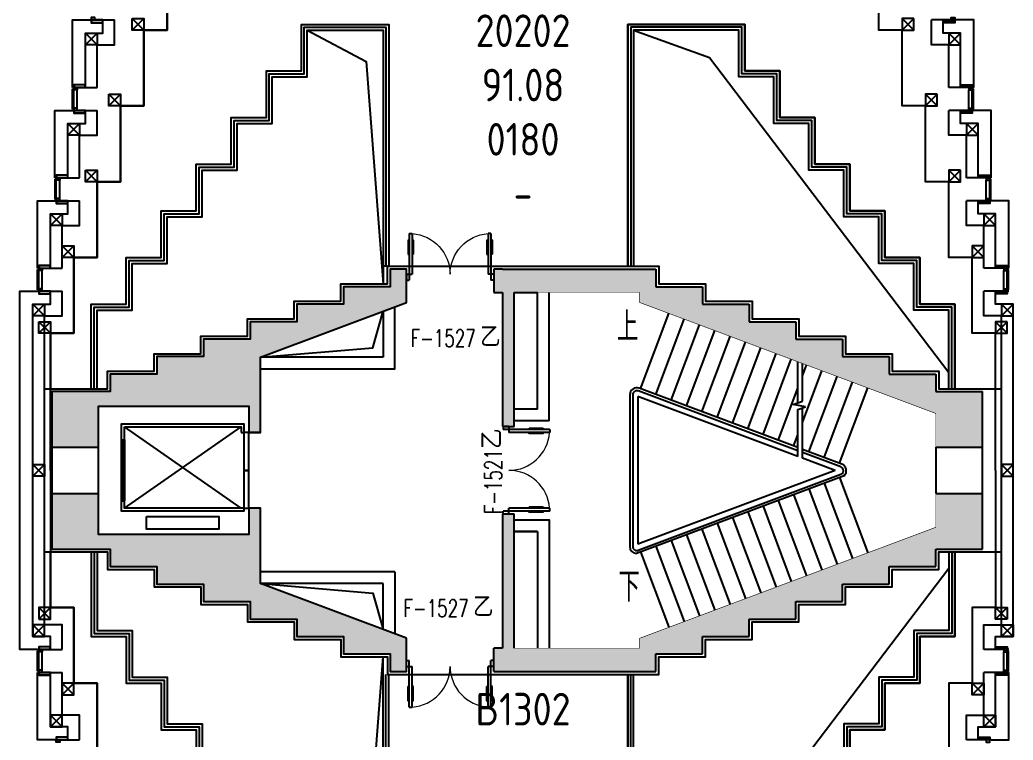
# Model space of a CAD drawing. Extents: x 1914783 to 1990581, y 313528 to 416301.
# Drawn here: x 1972419 to 1989444, y 354137 to 366492 of the extents above; entities that cross this region are included whole.
import ezdxf

# ---------------------------------------------------------------- set-up
doc = ezdxf.new("R2010")
doc.units = 0
doc.header["$LTSCALE"] = 1000
doc.header["$MEASUREMENT"] = 0
for name, color, linetype in [('body', 30, 'Continuous'), ('RM$', 5, 'Continuous'), ('RM$TXT', 5, 'Continuous')]:
    doc.layers.add(name, color=color, linetype=linetype)
doc.styles.add('_TCH_DIM', font='SIMPLEX', dxfattribs={"bigfont": 'GBCBIG'})
doc.styles.add('_TCH_WINDOW', font='txt.shx', dxfattribs={"height": 3.5, "bigfont": 'hztxt.shx'})
doc.styles.get("Standard").update_dxf_attribs({"font": 'gbenor.shx', "bigfont": 'gbcbig.shx'})

# ---------------------------------------------------------------- blocks, each defined once
blk = doc.blocks.new('$DorLib2D$00000011')
for p, q in [((-0.467, 0.471), (-0.467, -0.062)), ((-0.467, 0.471), (-0.433, 0.471)), ((-0.433, 0.471), (-0.433, 0.004)), ((0.433, 0.471), (0.433, 0.004)), ((0.467, 0.471), (0.433, 0.471)), ((0.467, 0.471), (0.467, -0.062)), ((-0.483, 0.396), (-0.467, 0.396)), ((-0.417, 0.396), (-0.433, 0.396)), ((0.417, 0.396), (0.433, 0.396)), ((0.483, 0.396), (0.467, 0.396)), ((-0.483, 0.235), (-0.467, 0.235)), ((-0.417, 0.235), (-0.433, 0.235)), ((0.417, 0.235), (0.433, 0.235)), ((0.483, 0.235), (0.467, 0.235)), ((-0.5, 0.004), (-0.433, 0.004)), ((-0.5, 0.004), (-0.5, -0.062)), ((0.5, 0.004), (0.433, 0.004)), ((0.5, 0.004), (0.5, -0.062)), ((-0.5, -0.062), (-0.467, -0.062)), ((0.5, -0.062), (0.467, -0.062))]:
    blk.add_line(p, q)
at = {"lineweight": 13}
for p, q in [((-0.483, 0.396), (-0.483, 0.235)), ((-0.417, 0.396), (-0.417, 0.235)), ((0.417, 0.396), (0.417, 0.235)), ((0.483, 0.396), (0.483, 0.235))]:
    blk.add_line(p, q, dxfattribs=at)
for centre, start, end in [((-0.467, 0.004), 0, 85.904), ((0.467, 0.004), 94.096, 180)]:
    blk.add_arc(centre, 0.467, start, end, dxfattribs=at)

msp = doc.modelspace()

# ---------------------------------------------------------------- hatches: boundary and pattern name
at = {"layer": 'body'}
for points in [[(1972969, 360115), (1973969, 360115), (1973969, 360415), (1974769, 360415), (1974769, 360715), (1975569, 360715), (1975569, 361014), (1976369, 361014), (1976369, 361315), (1977169, 361315), (1977169, 361615), (1977969, 361615), (1977969, 361915), (1978769, 361915), (1978769, 362215), (1979044, 362214), (1979044, 361644), (1976544, 360706), (1976544, 359415), (1976344, 359415), (1976344, 359865), (1973769, 359865), (1973769, 359165), (1972969, 359165)], [(1980544, 362215), (1983319, 362215), (1983319, 361915), (1984119, 361915), (1984120, 361614), (1984919, 361614), (1984919, 361315), (1985719, 361315), (1985719, 361015), (1986519, 361015), (1986519, 360715), (1987319, 360715), (1987319, 360415), (1988119, 360415), (1988119, 360115), (1988919, 360115), (1988919, 359165), (1988119, 359165), (1988119, 359741), (1983044, 361644), (1983044, 361815), (1980894, 361815), (1980894, 359515), (1980701, 359515), (1980701, 361815), (1980544, 361815)], [(1972969, 357415), (1973969, 357415), (1973969, 357115), (1974769, 357115), (1974769, 356815), (1975569, 356815), (1975569, 356515), (1976369, 356515), (1976369, 356215), (1977169, 356215), (1977169, 355915), (1977969, 355915), (1977969, 355615), (1978769, 355615), (1978769, 355315), (1979044, 355315), (1979044, 355885), (1976544, 356824), (1976544, 358114), (1976344, 358114), (1976344, 357664), (1973769, 357664), (1973769, 358365), (1972969, 358365)], [(1980544, 355315), (1983319, 355315), (1983319, 355615), (1984119, 355614), (1984120, 355915), (1984919, 355915), (1984919, 356215), (1985719, 356215), (1985719, 356515), (1986519, 356515), (1986519, 356815), (1987319, 356815), (1987319, 357115), (1988119, 357115), (1988119, 357415), (1988919, 357415), (1988919, 358365), (1988119, 358365), (1988119, 357788), (1983044, 355885), (1983044, 355715), (1980894, 355715), (1980894, 358015), (1980701, 358015), (1980701, 355715), (1980544, 355715)]]:
    msp.add_hatch(color=256, dxfattribs=at).paths.add_polyline_path(points)

# ---------------------------------------------------------------- linework, layer by layer
for p, q in [((1973619, 366490), (1974044, 366490)), ((1974344, 366315), (1974544, 366515)), ((1974544, 366315), (1974344, 366515)), ((1987744, 366315), (1987544, 366515)), ((1987544, 366315), (1987744, 366515)), ((1988469, 366490), (1988044, 366490)), ((1973544, 366065), (1973744, 366265)), ((1973744, 366065), (1973544, 366265)), ((1988544, 366065), (1988344, 366265)), ((1988344, 366065), (1988544, 366265)), ((1973319, 365330), (1973744, 365330)), ((1973324, 364960), (1973324, 365310)), ((1973329, 365310), (1973324, 365310)), ((1973344, 365310), (1973339, 365310)), ((1973344, 364960), (1973344, 365310)), ((1973404, 364980), (1973404, 365290)), ((1973944, 365015), (1974144, 365215)), ((1974144, 365015), (1973944, 365215)), ((1988144, 365015), (1987944, 365215)), ((1987944, 365015), (1988144, 365215)), ((1988769, 365330), (1988344, 365330)), ((1988684, 364980), (1988684, 365290)), ((1988744, 364960), (1988744, 365310)), ((1988744, 365310), (1988749, 365310)), ((1988759, 365310), (1988764, 365310)), ((1988764, 364960), (1988764, 365310)), ((1973319, 364940), (1973744, 364940)), ((1973329, 364960), (1973324, 364960)), ((1973344, 364960), (1973339, 364960)), ((1988769, 364940), (1988344, 364940)), ((1988744, 364960), (1988749, 364960)), ((1988759, 364960), (1988764, 364960)), ((1973244, 364515), (1973444, 364715)), ((1973444, 364515), (1973244, 364715)), ((1988844, 364515), (1988644, 364715)), ((1988644, 364515), (1988844, 364715)), ((1973544, 363715), (1973744, 363915)), ((1973744, 363715), (1973544, 363915)), ((1988544, 363715), (1988344, 363915)), ((1988344, 363715), (1988544, 363915)), ((1973019, 363780), (1973444, 363780)), ((1973024, 363410), (1973024, 363760)), ((1973029, 363760), (1973024, 363760)), ((1973044, 363760), (1973039, 363760)), ((1973044, 363410), (1973044, 363760)), ((1973104, 363430), (1973104, 363740)), ((1989069, 363780), (1988644, 363780)), ((1988984, 363430), (1988984, 363740)), ((1989044, 363410), (1989044, 363760)), ((1989044, 363760), (1989049, 363760)), ((1989059, 363760), (1989064, 363760)), ((1989064, 363410), (1989064, 363760)), ((1973019, 363390), (1973444, 363390)), ((1973029, 363410), (1973024, 363410)), ((1973044, 363410), (1973039, 363410)), ((1989069, 363390), (1988644, 363390)), ((1989044, 363410), (1989049, 363410)), ((1989059, 363410), (1989064, 363410)), ((1972944, 362965), (1973144, 363165)), ((1973144, 362965), (1972944, 363165)), ((1989144, 362965), (1988944, 363165)), ((1988944, 362965), (1989144, 363165)), ((1973144, 362415), (1973344, 362615)), ((1973344, 362415), (1973144, 362615)), ((1988944, 362415), (1988744, 362615)), ((1988744, 362415), (1988944, 362615)), ((1972719, 362230), (1973144, 362230)), ((1972724, 361860), (1972724, 362210)), ((1972729, 362210), (1972724, 362210)), ((1972744, 362210), (1972739, 362210)), ((1972744, 361860), (1972744, 362210)), ((1972804, 361880), (1972804, 362190)), ((1980694, 362215), (1980544, 362215)), ((1980544, 362215), (1980544, 361815)), ((1980694, 362215), (1981494, 362215)), ((1981494, 362215), (1983044, 362215)), ((1983044, 362215), (1983319, 362215)), ((1983319, 362215), (1983319, 361915)), ((1989369, 362230), (1988944, 362230)), ((1989284, 361880), (1989284, 362190)), ((1989344, 361860), (1989344, 362210)), ((1989344, 362210), (1989349, 362210)), ((1989359, 362210), (1989364, 362210)), ((1989364, 361860), (1989364, 362210)), ((1972719, 361840), (1973144, 361840)), ((1972729, 361860), (1972724, 361860)), ((1972744, 361860), (1972739, 361860)), ((1980544, 361815), (1980694, 361815)), ((1980694, 361815), (1980694, 361815)), ((1980694, 361815), (1980694, 359515)), ((1980894, 361815), (1981294, 361815)), ((1980894, 359515), (1980894, 361815)), ((1981294, 359815), (1981294, 361815)), ((1981494, 359615), (1981494, 361815)), ((1983319, 361915), (1984119, 361915)), ((1984119, 361915), (1984120, 361614)), ((1989369, 361840), (1988944, 361840)), ((1989344, 361860), (1989349, 361860)), ((1989359, 361860), (1989364, 361860)), ((1972644, 361415), (1972844, 361615)), ((1972844, 361415), (1972644, 361615)), ((1984120, 361614), (1984919, 361614)), ((1984919, 361614), (1984919, 361315)), ((1989444, 361415), (1989244, 361615)), ((1989244, 361415), (1989444, 361615)), ((1978644, 361494), (1978644, 360705)), ((1983060, 360164), (1983544, 361456)), ((1972744, 361115), (1972944, 361315)), ((1972944, 361115), (1972744, 361315)), ((1983322, 360066), (1983807, 361358)), ((1984919, 361315), (1985719, 361315)), ((1985719, 361315), (1985719, 361015)), ((1989344, 361115), (1989144, 361315)), ((1989144, 361115), (1989344, 361315)), ((1983584, 359968), (1984069, 361260)), ((1983846, 359869), (1984331, 361161)), ((1984109, 359771), (1984593, 361063)), ((1984371, 359673), (1984855, 360965)), ((1985719, 361015), (1986519, 361015)), ((1986519, 361015), (1986519, 360715)), ((1984633, 359574), (1985118, 360866)), ((1984895, 359476), (1985380, 360768)), ((1978644, 360705), (1976544, 360705)), ((1985157, 359378), (1985642, 360670)), ((1985755, 359922), (1985756, 360627)), ((1985834, 359950), (1985835, 360597)), ((1986519, 360715), (1987319, 360715)), ((1987319, 360715), (1987319, 360415)), ((1985833, 359586), (1986166, 360473)), ((1985835, 360386), (1985904, 360571)), ((1985944, 359083), (1986428, 360375)), ((1986206, 358984), (1986691, 360277)), ((1987319, 360415), (1988119, 360415)), ((1988119, 360415), (1988119, 360115)), ((1985754, 359100), (1983019, 360126)), ((1985754, 359154), (1983037, 360173)), ((1985419, 359279), (1985756, 360176)), ((1986468, 358886), (1986953, 360178)), ((1988119, 360115), (1988919, 360115)), ((1988644, 360115), (1988919, 360115)), ((1988919, 357415), (1988919, 360115)), ((1982874, 360061), (1982874, 357458)), ((1982924, 360061), (1982924, 357458)), ((1983014, 360032), (1983014, 357497)), ((1985754, 359004), (1983014, 360032)), ((1985676, 359895), (1985834, 359950)), ((1981294, 359815), (1980894, 359815)), ((1985886, 359857), (1985676, 359895)), ((1985754, 359004), (1985755, 359810)), ((1985755, 359810), (1985886, 359857)), ((1985833, 358975), (1985834, 359838)), ((1981494, 359615), (1980894, 359615)), ((1976210, 358114), (1974210, 359514)), ((1974210, 358114), (1976210, 359514)), ((1976210, 359415), (1976260, 359415)), ((1976544, 359415), (1976344, 359415)), ((1980694, 359515), (1980894, 359515)), ((1974160, 359290), (1974210, 359290)), ((1974185, 358240), (1974185, 359290)), ((1985682, 359181), (1985754, 359375)), ((1972969, 359165), (1973769, 359165)), ((1986507, 358872), (1985833, 359124)), ((1986489, 358825), (1985833, 359071)), ((1988119, 359165), (1988919, 359165)), ((1988119, 359165), (1988119, 358365)), ((1986394, 358765), (1985833, 358975)), ((1972644, 358665), (1972844, 358865)), ((1972844, 358665), (1972644, 358865)), ((1986394, 358765), (1983014, 357497)), ((1989444, 358665), (1989244, 358865)), ((1989244, 358665), (1989444, 358865)), ((1986548, 358673), (1982988, 357338)), ((1986489, 358694), (1983019, 357392)), ((1986468, 358643), (1986953, 357351)), ((1986618, 358699), (1986616, 358698)), ((1985944, 358446), (1986428, 357154)), ((1986206, 358545), (1986690, 357252)), ((1972969, 358365), (1973769, 358365)), ((1974160, 358240), (1974210, 358240)), ((1985419, 358250), (1985904, 356957)), ((1985682, 358348), (1986166, 357056)), ((1988119, 358365), (1988919, 358365)), ((1976544, 358114), (1976344, 358114)), ((1984895, 358053), (1985380, 356761)), ((1985157, 358151), (1985642, 356859)), ((1980894, 358015), (1980694, 358015)), ((1980694, 358015), (1980694, 355715)), ((1980894, 355715), (1980894, 358015)), ((1981494, 357915), (1981494, 355715)), ((1984633, 357955), (1985117, 356663)), ((1981294, 357715), (1980894, 357715)), ((1980894, 357715), (1981294, 357715)), ((1981294, 357715), (1981294, 355715)), ((1981294, 357715), (1981294, 355715)), ((1984109, 357758), (1984593, 356466)), ((1984371, 357856), (1984855, 356564)), ((1983584, 357561), (1984069, 356269)), ((1983846, 357660), (1984331, 356368)), ((1983060, 357365), (1983544, 356073)), ((1983322, 357463), (1983807, 356171)), ((1988119, 357115), (1988119, 357415)), ((1988119, 357415), (1988919, 357415)), ((1988644, 357415), (1988919, 357415)), ((1978844, 357025), (1978844, 355960)), ((1987319, 356815), (1987319, 357115)), ((1987319, 357115), (1988119, 357115)), ((1978644, 356825), (1976544, 356825)), ((1978644, 356035), (1978644, 356825)), ((1986519, 356515), (1986519, 356815)), ((1986519, 356815), (1987319, 356815)), ((1985719, 356215), (1985719, 356515)), ((1985719, 356515), (1986519, 356515)), ((1972744, 356415), (1972944, 356215)), ((1972944, 356415), (1972744, 356215)), ((1989344, 356415), (1989144, 356215)), ((1989144, 356415), (1989344, 356215)), ((1984919, 355915), (1984919, 356215)), ((1984919, 356215), (1985719, 356215)), ((1972644, 356115), (1972844, 355915)), ((1972844, 356115), (1972644, 355915)), ((1989444, 356115), (1989244, 355915)), ((1989244, 356115), (1989444, 355915)), ((1984119, 355615), (1984120, 355915)), ((1984120, 355915), (1984919, 355915)), ((1972719, 355690), (1973144, 355690)), ((1972724, 355320), (1972724, 355670)), ((1972729, 355670), (1972724, 355670)), ((1972744, 355670), (1972739, 355670)), ((1972744, 355320), (1972744, 355670)), ((1980694, 355715), (1980544, 355714)), ((1980544, 355314), (1980544, 355714)), ((1989369, 355690), (1988944, 355690)), ((1989344, 355320), (1989344, 355670)), ((1989344, 355670), (1989349, 355670)), ((1989359, 355670), (1989364, 355670)), ((1989364, 355320), (1989364, 355670)), ((1972804, 355340), (1972804, 355650)), ((1983319, 355315), (1983319, 355615)), ((1983319, 355615), (1984119, 355615)), ((1989284, 355340), (1989284, 355650)), ((1972729, 355320), (1972724, 355320)), ((1972744, 355320), (1972739, 355320)), ((1980544, 355314), (1983319, 355315)), ((1989344, 355320), (1989349, 355320)), ((1989359, 355320), (1989364, 355320)), ((1972719, 355300), (1973144, 355300)), ((1989369, 355300), (1988944, 355300)), ((1973144, 355115), (1973344, 354915)), ((1973344, 355115), (1973144, 354915)), ((1988944, 355115), (1988744, 354915)), ((1988744, 355115), (1988944, 354915)), ((1972944, 354565), (1973144, 354365)), ((1973144, 354565), (1972944, 354365)), ((1989144, 354565), (1988944, 354365)), ((1988944, 354565), (1989144, 354365)), ((1973019, 354140), (1973444, 354140)), ((1989069, 354140), (1988644, 354140))]:
    msp.add_line(p, q, dxfattribs=at)
at = {"layer": 'body', "ltscale": 15}
msp.add_line((1978719, 362265), (1978644, 362265), dxfattribs=at)
for points in [[(1972944, 358765), (1972944, 361115), (1973344, 361115), (1973344, 362415), (1973744, 362415), (1973744, 363715), (1974144, 363715), (1974144, 365015), (1974544, 365015), (1974544, 366315), (1974944, 366315), (1974944, 367615), (1975344, 367615), (1975344, 368915), (1975744, 368915), (1975744, 370215), (1976144, 370215), (1976144, 371515), (1981044, 371515)], [(1989144, 358765), (1989144, 361115), (1988744, 361115), (1988744, 362415), (1988344, 362415), (1988344, 363715), (1987944, 363715), (1987944, 365015), (1987544, 365015), (1987544, 366315), (1987144, 366315), (1987144, 367615), (1986744, 367615), (1986744, 368915), (1986344, 368915), (1986344, 370215), (1985944, 370215), (1985944, 371515), (1981044, 371515)], [(1973644, 360165), (1973644, 361615), (1974244, 361615), (1974244, 362415), (1974844, 362415), (1974844, 363215), (1975444, 363215), (1975444, 364015), (1976044, 364015), (1976044, 364815), (1976644, 364815), (1976644, 365615), (1977244, 365615), (1977244, 366415), (1978744, 366415), (1978744, 362265)], [(1988444, 360165), (1988444, 361615), (1987844, 361615), (1987844, 362415), (1987244, 362415), (1987244, 363215), (1986644, 363215), (1986644, 364015), (1986044, 364015), (1986044, 364815), (1985444, 364815), (1985444, 365615), (1984844, 365615), (1984844, 366415), (1982839, 366415), (1982839, 362265)], [(1973694, 360165), (1973694, 361565), (1974294, 361565), (1974294, 362365), (1974894, 362365), (1974894, 363165), (1975494, 363165), (1975494, 363965), (1976094, 363965), (1976094, 364765), (1976694, 364765), (1976694, 365565), (1977294, 365565), (1977294, 366365), (1978694, 366365), (1978694, 362265)], [(1973744, 360165), (1973744, 361515), (1974344, 361515), (1974344, 362315), (1974944, 362315), (1974944, 363115), (1975544, 363115), (1975544, 363915), (1976144, 363915), (1976144, 364715), (1976744, 364715), (1976744, 365515), (1977344, 365515), (1977344, 366315), (1978644, 366315), (1978644, 361965)], [(1977344, 366315), (1978357, 365775), (1978644, 361965)], [(1988394, 360165), (1988394, 361565), (1987794, 361565), (1987794, 362365), (1987194, 362365), (1987194, 363165), (1986594, 363165), (1986594, 363965), (1985994, 363965), (1985994, 364765), (1985394, 364765), (1985394, 365565), (1984794, 365565), (1984794, 366365), (1982889, 366365), (1982889, 362265)], [(1982939, 366315), (1984242, 365845), (1988344, 360443)], [(1988344, 360165), (1988344, 361515), (1987744, 361515), (1987744, 362315), (1987144, 362315), (1987144, 363115), (1986544, 363115), (1986544, 363915), (1985944, 363915), (1985944, 364715), (1985344, 364715), (1985344, 365515), (1984744, 365515), (1984744, 366315), (1982939, 366315), (1982939, 362265)], [(1972944, 358765), (1972944, 356415), (1973344, 356415), (1973344, 355115), (1973744, 355115), (1973744, 353815), (1974144, 353815), (1974144, 352515), (1974544, 352515), (1974544, 351215), (1974944, 351215), (1974944, 349915), (1975344, 349915), (1975344, 348615), (1975744, 348615), (1975744, 347315), (1976144, 347315), (1976144, 347315), (1981044, 347315)], [(1989144, 358765), (1989144, 356415), (1988744, 356415), (1988744, 355115), (1988344, 355115), (1988344, 353815), (1987944, 353815), (1987944, 352515), (1987544, 352515), (1987544, 351215), (1987144, 351215), (1987144, 349915), (1986744, 349915), (1986744, 348615), (1986344, 348615), (1986344, 347315), (1985944, 347315), (1985944, 347315), (1981044, 347315)], [(1973644, 357365), (1973644, 355915), (1974244, 355915), (1974244, 355115), (1974844, 355115), (1974844, 354315), (1975444, 354315), (1975444, 353515), (1976044, 353515), (1976044, 352715), (1976644, 352715), (1976644, 351915), (1977244, 351915), (1977244, 351115), (1978744, 351115), (1978744, 355265)], [(1973694, 357365), (1973694, 355965), (1974294, 355965), (1974294, 355165), (1974894, 355165), (1974894, 354365), (1975494, 354365), (1975494, 353565), (1976094, 353565), (1976094, 352765), (1976694, 352765), (1976694, 351965), (1977294, 351965), (1977294, 351165), (1978694, 351165), (1978694, 355265)], [(1973744, 357365), (1973744, 356015), (1974344, 356015), (1974344, 355215), (1974944, 355215), (1974944, 354415), (1975544, 354415), (1975544, 353615), (1976144, 353615), (1976144, 352815), (1976744, 352815), (1976744, 352015), (1977344, 352015), (1977344, 351215), (1978644, 351215), (1978644, 355565)], [(1988444, 357365), (1988444, 355915), (1987844, 355915), (1987844, 355115), (1987244, 355115), (1987244, 354315), (1986644, 354315), (1986644, 353515), (1986044, 353515), (1986044, 352715), (1985444, 352715), (1985444, 351915), (1984844, 351915), (1984844, 351115), (1982839, 351115), (1982839, 355265)], [(1988394, 357365), (1988394, 355965), (1987794, 355965), (1987794, 355165), (1987194, 355165), (1987194, 354365), (1986594, 354365), (1986594, 353565), (1985994, 353565), (1985994, 352765), (1985394, 352765), (1985394, 351965), (1984794, 351965), (1984794, 351165), (1982889, 351165), (1982889, 355265)], [(1988344, 357365), (1988344, 356015), (1987744, 356015), (1987744, 355215), (1987144, 355215), (1987144, 354415), (1986544, 354415), (1986544, 353615), (1985944, 353615), (1985944, 352815), (1985344, 352815), (1985344, 352015), (1984744, 352015), (1984744, 351215), (1982939, 351215), (1982939, 355265)], [(1982939, 351215), (1984242, 351684), (1988344, 357086)], [(1977344, 351215), (1978357, 351754), (1978644, 355565)]]:
    msp.add_lwpolyline(points, dxfattribs=at)
at = {"layer": 'body'}
for points in [[(1973319, 365330), (1973319, 366490), (1973619, 366490)], [(1973544, 365330), (1973544, 366265), (1973844, 366265), (1973844, 366490)], [(1973644, 366490), (1973704, 366490), (1973704, 366530), (1973644, 366530), (1973644, 366490)], [(1973744, 365330), (1973744, 366065), (1974044, 366065), (1974044, 366490)], [(1988344, 365330), (1988344, 366065), (1988044, 366065), (1988044, 366490)], [(1988544, 365330), (1988544, 366265), (1988244, 366265), (1988244, 366490)], [(1988444, 366490), (1988384, 366490), (1988384, 366530), (1988444, 366530), (1988444, 366490)], [(1988769, 365330), (1988769, 366490), (1988469, 366490)], [(1973344, 365330), (1973404, 365330), (1973404, 365290), (1973344, 365290), (1973344, 365330)], [(1988744, 365330), (1988684, 365330), (1988684, 365290), (1988744, 365290), (1988744, 365330)], [(1973019, 363780), (1973019, 364940), (1973319, 364940)], [(1973244, 363780), (1973244, 364715), (1973544, 364715), (1973544, 364940)], [(1973344, 364940), (1973404, 364940), (1973404, 364980), (1973344, 364980), (1973344, 364940)], [(1973444, 363780), (1973444, 364515), (1973744, 364515), (1973744, 364940)], [(1988644, 363780), (1988644, 364515), (1988344, 364515), (1988344, 364940)], [(1988844, 363780), (1988844, 364715), (1988544, 364715), (1988544, 364940)], [(1988744, 364940), (1988684, 364940), (1988684, 364980), (1988744, 364980), (1988744, 364940)], [(1989069, 363780), (1989069, 364940), (1988769, 364940)], [(1973044, 363780), (1973104, 363780), (1973104, 363740), (1973044, 363740), (1973044, 363780)], [(1989044, 363780), (1988984, 363780), (1988984, 363740), (1989044, 363740), (1989044, 363780)], [(1972719, 362230), (1972719, 363390), (1973019, 363390)], [(1972944, 362230), (1972944, 363165), (1973244, 363165), (1973244, 363390)], [(1973044, 363390), (1973104, 363390), (1973104, 363430), (1973044, 363430), (1973044, 363390)], [(1973144, 362230), (1973144, 362965), (1973444, 362965), (1973444, 363390)], [(1988944, 362230), (1988944, 362965), (1988644, 362965), (1988644, 363390)], [(1989144, 362230), (1989144, 363165), (1988844, 363165), (1988844, 363390)], [(1989044, 363390), (1988984, 363390), (1988984, 363430), (1989044, 363430), (1989044, 363390)], [(1989369, 362230), (1989369, 363390), (1989069, 363390)], [(1972744, 362230), (1972804, 362230), (1972804, 362190), (1972744, 362190), (1972744, 362230)], [(1972844, 360165), (1973919, 360165), (1973919, 360465), (1974719, 360465), (1974719, 360765), (1975519, 360765), (1975519, 361065), (1976319, 361064), (1976320, 361365), (1977119, 361364), (1977119, 361665), (1977919, 361665), (1977919, 361965), (1978719, 361965), (1978719, 362265), (1979044, 362265)], [(1979044, 355885), (1976544, 356824), (1976544, 358114), (1976344, 358114), (1976344, 357664), (1974269, 357664), (1974269, 357664), (1974269, 357664), (1974269, 357664), (1974269, 357664), (1973769, 357664), (1973769, 359865), (1976344, 359865), (1976344, 359415), (1976544, 359415), (1976544, 360706), (1979044, 361644), (1979044, 362215), (1979044, 362215), (1979044, 362215), (1978769, 362215), (1978769, 361915), (1977969, 361915), (1977969, 361615), (1977169, 361615), (1977169, 361315), (1976369, 361315), (1976369, 361014), (1975569, 361014), (1975569, 360715), (1974769, 360715), (1974769, 360415), (1973969, 360415), (1973969, 360115), (1972969, 360115), (1972969, 360115), (1972969, 360115), (1972969, 359865), (1972969, 359865), (1972969, 357664), (1972969, 357664), (1972969, 357664), (1972969, 357415), (1973969, 357415), (1973969, 357115), (1974769, 357115), (1974769, 356815), (1975569, 356815), (1975569, 356515), (1976369, 356515), (1976369, 356215), (1977169, 356215), (1977169, 355915), (1977969, 355915), (1977969, 355615), (1978769, 355615), (1978769, 355315), (1979044, 355315), (1979044, 355315), (1979044, 355315), (1979044, 355885)], [(1980544, 362265), (1983369, 362265), (1983369, 361965), (1984169, 361965), (1984170, 361664), (1984969, 361664), (1984969, 361365), (1985769, 361365), (1985769, 361065), (1986569, 361065), (1986569, 360765), (1987369, 360765), (1987369, 360465), (1988169, 360465), (1988169, 360165), (1989244, 360165)], [(1989344, 362230), (1989284, 362230), (1989284, 362190), (1989344, 362190), (1989344, 362230)], [(1972719, 355690), (1972419, 355690), (1972419, 361840), (1972719, 361840)], [(1972644, 358765), (1972644, 361615), (1972944, 361615), (1972944, 361840)], [(1972744, 361840), (1972804, 361840), (1972804, 361880), (1972744, 361880), (1972744, 361840)], [(1972844, 358765), (1972844, 361415), (1973144, 361415), (1973144, 361840)], [(1989244, 358765), (1989244, 361415), (1988944, 361415), (1988944, 361840)], [(1989444, 358765), (1989444, 361615), (1989144, 361615), (1989144, 361840)], [(1989344, 361840), (1989284, 361840), (1989284, 361880), (1989344, 361880), (1989344, 361840)], [(1976544, 360505), (1978844, 360505), (1978844, 361569)], [(1976544, 360706), (1978471, 360868), (1978644, 361494)], [(1974160, 359290), (1974160, 359564), (1976260, 359564), (1976260, 358064), (1974160, 358064), (1974160, 358240)], [(1974210, 359514), (1976210, 359514), (1976210, 359415)], [(1974210, 359290), (1974210, 359514)], [(1972944, 355690), (1972944, 355915), (1972644, 355915), (1972644, 358765)], [(1973144, 355690), (1973144, 356115), (1972844, 356115), (1972844, 358765)], [(1988944, 355690), (1988944, 356115), (1989244, 356115), (1989244, 358765)], [(1989144, 355690), (1989144, 355915), (1989444, 355915), (1989444, 358765)], [(1976260, 358114), (1976260, 358114), (1974210, 358114), (1974210, 358240)], [(1980894, 357915), (1981494, 357915), (1981494, 355715)], [(1972844, 357365), (1973919, 357365), (1973919, 357065), (1974719, 357065), (1974719, 356765), (1975519, 356765), (1975519, 356465), (1976319, 356465), (1976320, 356165), (1977119, 356165), (1977119, 355865), (1977919, 355865), (1977919, 355565), (1978719, 355565), (1978719, 355265), (1979044, 355265)], [(1980544, 355265), (1983369, 355265), (1983369, 355565), (1984169, 355565), (1984170, 355865), (1984969, 355865), (1984969, 356165), (1985769, 356165), (1985769, 356465), (1986569, 356465), (1986569, 356765), (1987369, 356765), (1987369, 357065), (1988169, 357065), (1988169, 357365), (1989244, 357365)], [(1978844, 357025), (1976544, 357025)], [(1976544, 356824), (1978471, 356661), (1978644, 356035)], [(1972744, 355690), (1972804, 355690), (1972804, 355650), (1972744, 355650), (1972744, 355690)], [(1989344, 355690), (1989284, 355690), (1989284, 355650), (1989344, 355650), (1989344, 355690)], [(1972744, 355300), (1972804, 355300), (1972804, 355340), (1972744, 355340), (1972744, 355300)], [(1989344, 355300), (1989284, 355300), (1989284, 355340), (1989344, 355340), (1989344, 355300)], [(1973019, 354140), (1972719, 354140), (1972719, 355300)], [(1973244, 354140), (1973244, 354365), (1972944, 354365), (1972944, 355300)], [(1973444, 354140), (1973444, 354565), (1973144, 354565), (1973144, 355300)], [(1988644, 354140), (1988644, 354565), (1988944, 354565), (1988944, 355300)], [(1988844, 354140), (1988844, 354365), (1989144, 354365), (1989144, 355300)], [(1989069, 354140), (1989369, 354140), (1989369, 355300)], [(1973044, 354140), (1973104, 354140), (1973104, 354100), (1973044, 354100), (1973044, 354140)], [(1989044, 354140), (1988984, 354140), (1988984, 354100), (1989044, 354100), (1989044, 354140)]]:
    msp.add_lwpolyline(points, dxfattribs=at)
for points in [[(1973844, 366490), (1973644, 366490), (1973644, 366440), (1973844, 366440)], [(1973839, 366485), (1973649, 366485), (1973649, 366445), (1973839, 366445)], [(1974344, 366515), (1974544, 366515), (1974544, 366315), (1974344, 366315)], [(1987744, 366515), (1987544, 366515), (1987544, 366315), (1987744, 366315)], [(1988244, 366490), (1988444, 366490), (1988444, 366440), (1988244, 366440)], [(1988249, 366485), (1988439, 366485), (1988439, 366445), (1988249, 366445)], [(1973544, 366265), (1973744, 366265), (1973744, 366065), (1973544, 366065)], [(1988544, 366265), (1988344, 366265), (1988344, 366065), (1988544, 366065)], [(1973544, 365380), (1973344, 365380), (1973344, 365330), (1973544, 365330)], [(1973539, 365375), (1973349, 365375), (1973349, 365335), (1973539, 365335)], [(1988544, 365380), (1988744, 365380), (1988744, 365330), (1988544, 365330)], [(1988549, 365375), (1988739, 365375), (1988739, 365335), (1988549, 365335)], [(1973349, 365325), (1973399, 365325), (1973399, 365295), (1973349, 365295)], [(1973944, 365215), (1974144, 365215), (1974144, 365015), (1973944, 365015)], [(1988144, 365215), (1987944, 365215), (1987944, 365015), (1988144, 365015)], [(1988739, 365325), (1988689, 365325), (1988689, 365295), (1988739, 365295)], [(1973544, 364940), (1973344, 364940), (1973344, 364890), (1973544, 364890)], [(1973349, 364945), (1973399, 364945), (1973399, 364975), (1973349, 364975)], [(1973539, 364935), (1973349, 364935), (1973349, 364895), (1973539, 364895)], [(1988544, 364940), (1988744, 364940), (1988744, 364890), (1988544, 364890)], [(1988549, 364935), (1988739, 364935), (1988739, 364895), (1988549, 364895)], [(1988739, 364945), (1988689, 364945), (1988689, 364975), (1988739, 364975)], [(1973244, 364715), (1973444, 364715), (1973444, 364515), (1973244, 364515)], [(1988844, 364715), (1988644, 364715), (1988644, 364515), (1988844, 364515)], [(1973244, 363830), (1973044, 363830), (1973044, 363780), (1973244, 363780)], [(1973239, 363825), (1973049, 363825), (1973049, 363785), (1973239, 363785)], [(1973544, 363915), (1973744, 363915), (1973744, 363715), (1973544, 363715)], [(1988544, 363915), (1988344, 363915), (1988344, 363715), (1988544, 363715)], [(1988844, 363830), (1989044, 363830), (1989044, 363780), (1988844, 363780)], [(1988849, 363825), (1989039, 363825), (1989039, 363785), (1988849, 363785)], [(1973049, 363775), (1973099, 363775), (1973099, 363745), (1973049, 363745)], [(1989039, 363775), (1988989, 363775), (1988989, 363745), (1989039, 363745)], [(1973244, 363390), (1973044, 363390), (1973044, 363340), (1973244, 363340)], [(1973049, 363395), (1973099, 363395), (1973099, 363425), (1973049, 363425)], [(1973239, 363385), (1973049, 363385), (1973049, 363345), (1973239, 363345)], [(1988844, 363390), (1989044, 363390), (1989044, 363340), (1988844, 363340)], [(1988849, 363385), (1989039, 363385), (1989039, 363345), (1988849, 363345)], [(1989039, 363395), (1988989, 363395), (1988989, 363425), (1989039, 363425)], [(1972944, 363165), (1973144, 363165), (1973144, 362965), (1972944, 362965)], [(1989144, 363165), (1988944, 363165), (1988944, 362965), (1989144, 362965)], [(1973144, 362615), (1973344, 362615), (1973344, 362415), (1973144, 362415)], [(1988944, 362615), (1988744, 362615), (1988744, 362415), (1988944, 362415)], [(1972944, 362280), (1972744, 362280), (1972744, 362230), (1972944, 362230)], [(1972939, 362275), (1972749, 362275), (1972749, 362235), (1972939, 362235)], [(1972749, 362225), (1972799, 362225), (1972799, 362195), (1972749, 362195)], [(1989144, 362280), (1989344, 362280), (1989344, 362230), (1989144, 362230)], [(1989149, 362275), (1989339, 362275), (1989339, 362235), (1989149, 362235)], [(1989339, 362225), (1989289, 362225), (1989289, 362195), (1989339, 362195)], [(1972944, 361840), (1972744, 361840), (1972744, 361790), (1972944, 361790)], [(1972749, 361845), (1972799, 361845), (1972799, 361875), (1972749, 361875)], [(1972939, 361835), (1972749, 361835), (1972749, 361795), (1972939, 361795)], [(1989144, 361840), (1989344, 361840), (1989344, 361790), (1989144, 361790)], [(1989149, 361835), (1989339, 361835), (1989339, 361795), (1989149, 361795)], [(1989339, 361845), (1989289, 361845), (1989289, 361875), (1989339, 361875)], [(1972644, 361615), (1972844, 361615), (1972844, 361415), (1972644, 361415)], [(1989444, 361615), (1989244, 361615), (1989244, 361415), (1989444, 361415)], [(1972744, 361315), (1972944, 361315), (1972944, 361115), (1972744, 361115)], [(1989344, 361315), (1989144, 361315), (1989144, 361115), (1989344, 361115)], [(1976344, 359415), (1976260, 359415), (1976260, 358765), (1976344, 358765)], [(1974160, 359290), (1974210, 359290), (1974210, 358240), (1974160, 358240)], [(1972644, 358865), (1972844, 358865), (1972844, 358665), (1972644, 358665)], [(1976344, 358765), (1976260, 358765), (1976260, 358114), (1976344, 358114)], [(1989444, 358865), (1989244, 358865), (1989244, 358665), (1989444, 358665)], [(1974589, 357972), (1975832, 357972), (1975832, 357754), (1974589, 357754)], [(1972744, 356215), (1972944, 356215), (1972944, 356415), (1972744, 356415)], [(1989344, 356215), (1989144, 356215), (1989144, 356415), (1989344, 356415)], [(1972644, 355915), (1972844, 355915), (1972844, 356115), (1972644, 356115)], [(1989444, 355915), (1989244, 355915), (1989244, 356115), (1989444, 356115)], [(1972944, 355740), (1972744, 355740), (1972744, 355690), (1972944, 355690)], [(1972939, 355735), (1972749, 355735), (1972749, 355695), (1972939, 355695)], [(1972749, 355685), (1972799, 355685), (1972799, 355655), (1972749, 355655)], [(1989144, 355740), (1989344, 355740), (1989344, 355690), (1989144, 355690)], [(1989149, 355735), (1989339, 355735), (1989339, 355695), (1989149, 355695)], [(1989339, 355685), (1989289, 355685), (1989289, 355655), (1989339, 355655)], [(1972749, 355305), (1972799, 355305), (1972799, 355335), (1972749, 355335)], [(1989339, 355305), (1989289, 355305), (1989289, 355335), (1989339, 355335)], [(1972944, 355300), (1972744, 355300), (1972744, 355250), (1972944, 355250)], [(1972939, 355295), (1972749, 355295), (1972749, 355255), (1972939, 355255)], [(1989144, 355300), (1989344, 355300), (1989344, 355250), (1989144, 355250)], [(1989149, 355295), (1989339, 355295), (1989339, 355255), (1989149, 355255)], [(1973144, 354915), (1973344, 354915), (1973344, 355115), (1973144, 355115)], [(1988944, 354915), (1988744, 354915), (1988744, 355115), (1988944, 355115)], [(1972944, 354365), (1973144, 354365), (1973144, 354565), (1972944, 354565)], [(1989144, 354365), (1988944, 354365), (1988944, 354565), (1989144, 354565)], [(1973244, 354190), (1973044, 354190), (1973044, 354140), (1973244, 354140)], [(1973239, 354185), (1973049, 354185), (1973049, 354145), (1973239, 354145)], [(1988844, 354190), (1989044, 354190), (1989044, 354140), (1988844, 354140)], [(1988849, 354185), (1989039, 354185), (1989039, 354145), (1988849, 354145)]]:
    msp.add_lwpolyline(points, close=True, dxfattribs=at)
at = {"layer": 'body', "const_width": 10}
for points in [[(1972969, 360115), (1973969, 360115), (1973969, 360415), (1974769, 360415), (1974769, 360715), (1975569, 360715), (1975569, 361014), (1976369, 361014), (1976369, 361315), (1977169, 361315), (1977169, 361615), (1977969, 361615), (1977969, 361915), (1978769, 361915), (1978769, 362215), (1979044, 362214), (1979044, 361644), (1976544, 360706), (1976544, 359415), (1976344, 359415), (1976344, 359865), (1973769, 359865), (1973769, 359165), (1972969, 359165)], [(1980544, 362215), (1983319, 362215), (1983319, 361915), (1984119, 361915), (1984120, 361614), (1984919, 361614), (1984919, 361315), (1985719, 361315), (1985719, 361015), (1986519, 361015), (1986519, 360715), (1987319, 360715), (1987319, 360415), (1988119, 360415), (1988119, 360115), (1988919, 360115), (1988919, 359165), (1988119, 359165), (1988119, 359741), (1983044, 361644), (1983044, 361815), (1980894, 361815), (1980894, 359515), (1980701, 359515), (1980701, 361815), (1980544, 361815)], [(1972969, 357415), (1973969, 357415), (1973969, 357115), (1974769, 357115), (1974769, 356815), (1975569, 356815), (1975569, 356515), (1976369, 356515), (1976369, 356215), (1977169, 356215), (1977169, 355915), (1977969, 355915), (1977969, 355615), (1978769, 355615), (1978769, 355315), (1979044, 355315), (1979044, 355885), (1976544, 356824), (1976544, 358114), (1976344, 358114), (1976344, 357664), (1973769, 357664), (1973769, 358365), (1972969, 358365)], [(1980544, 355315), (1983319, 355315), (1983319, 355615), (1984119, 355614), (1984120, 355915), (1984919, 355915), (1984919, 356215), (1985719, 356215), (1985719, 356515), (1986519, 356515), (1986519, 356815), (1987319, 356815), (1987319, 357115), (1988119, 357115), (1988119, 357415), (1988919, 357415), (1988919, 358365), (1988119, 358365), (1988119, 357788), (1983044, 355885), (1983044, 355715), (1980894, 355715), (1980894, 358015), (1980701, 358015), (1980701, 355715), (1980544, 355715)]]:
    msp.add_lwpolyline(points, close=True, dxfattribs=at)
at = {"layer": 'body', "const_width": 2}
msp.add_lwpolyline([(1973744, 360165), (1973744, 361515), (1974344, 361515)], dxfattribs=at)
at = {"layer": 'body'}
for points in [[(1983200, 361151, 0, 0, 0), (1984213, 360770, 120, 0, 0), (1984635, 360612, 0, 0, 0)], [(1983200, 356864, 0, 0, 0), (1984213, 357244, 120, 0, 0), (1984635, 357402, 0, 0, 0)]]:
    msp.add_lwpolyline(points, format="xyseb", dxfattribs=at)
for centre, radius, start, end in [((1973334, 365312), 5.54, 205.5271, 334.4729), ((1988754, 365312), 5.54, 205.5271, 334.4729), ((1973334, 364957), 5.54, 25.5271, 154.4729), ((1988754, 364957), 5.54, 25.5271, 154.4729), ((1973034, 363762), 5.54, 205.5271, 334.4729), ((1989054, 363762), 5.54, 205.5271, 334.4729), ((1973034, 363407), 5.54, 25.5271, 154.4729), ((1989054, 363407), 5.54, 25.5271, 154.4729), ((1972734, 362212), 5.54, 205.5271, 334.4729), ((1989354, 362212), 5.54, 205.5271, 334.4729), ((1972734, 361857), 5.54, 25.5271, 154.4729), ((1989354, 361857), 5.54, 25.5271, 154.4729), ((1982994, 360061), 120, 69.444, 180), ((1982994, 360061), 70, 69.444, 180), ((1986465, 358759), 70, 290.556, 69.444), ((1986465, 358759), 120, 314.1125, 69.444), ((1982994, 357458), 120, 180, 266.9996), ((1982994, 357458), 70, 180, 290.556), ((1972734, 355672), 5.54, 205.5271, 334.4729), ((1989354, 355672), 5.54, 205.5271, 334.4729), ((1972734, 355317), 5.54, 25.5271, 154.4729), ((1989354, 355317), 5.54, 25.5271, 154.4729)]:
    msp.add_arc(centre, radius, start, end, dxfattribs=at)
at = {"layer": 'RM$'}
for points in [[(1974944, 367615), (1974944, 366315), (1974544, 366315), (1974544, 365015), (1974144, 365015), (1974144, 363715), (1973744, 363715), (1973744, 362415), (1973344, 362415), (1973344, 361115), (1972944, 361115), (1972944, 360165), (1973644, 360165), (1973644, 361615), (1974244, 361615), (1974244, 362415), (1974844, 362415), (1974844, 363215), (1975444, 363215), (1975444, 364015), (1976044, 364015), (1976044, 364815), (1976644, 364815), (1976644, 365615), (1977244, 365615), (1977244, 366415), (1978744, 366415), (1978744, 362265), (1982839, 362265), (1982839, 366415), (1984844, 366415), (1984844, 365615), (1985444, 365615), (1985444, 364815), (1986044, 364815), (1986044, 364015), (1986644, 364015), (1986644, 363215), (1987244, 363215), (1987244, 362415), (1987844, 362415), (1987844, 361615), (1988444, 361615), (1988444, 360165), (1989144, 360165), (1989144, 361115), (1988744, 361115), (1988744, 362415), (1988344, 362415), (1988344, 363715), (1987944, 363715), (1987944, 365015), (1987544, 365015), (1987544, 366315), (1987144, 366315), (1987144, 367615)], [(1973744, 353815), (1973744, 355115), (1973344, 355115), (1973344, 356415), (1972944, 356415), (1972944, 357365), (1973644, 357365), (1973644, 355915), (1974244, 355915), (1974244, 355115), (1974844, 355115), (1974844, 354315), (1975444, 354315), (1975444, 353515)], [(1986644, 353515), (1986644, 354315), (1987244, 354315), (1987244, 355115), (1987844, 355115), (1987844, 355915), (1988444, 355915), (1988444, 357365), (1989144, 357365), (1989144, 356415), (1988744, 356415), (1988744, 355115), (1988344, 355115), (1988344, 353815)], [(1978744, 351115), (1978744, 355265), (1982839, 355265), (1982839, 351115)]]:
    msp.add_lwpolyline(points, dxfattribs=at)

# ---------------------------------------------------------------- block references
at = {"layer": 'body', "xscale": 1500, "zscale": 1500}
for p, yscale, rotation in [((1979794, 362121), -1500, 180.000000000002), ((1980794, 358765), 1500, 270.0000000027227), ((1979794, 355408), 1500, 179.999999999998)]:
    msp.add_blockref('$DorLib2D$00000011', p, dxfattribs=dict(at, yscale=yscale, rotation=rotation))

# ---------------------------------------------------------------- texts
at = {"layer": 'body'}
for s, height, style, p in [('上', 506, '_TCH_DIM', (1982655, 360975)), ('乙', 350, '_TCH_WINDOW', (1980308, 360883)), ('下', 506, '_TCH_DIM', (1982683, 356514)), ('乙', 350, '_TCH_WINDOW', (1980186, 356251))]:
    msp.add_text(s, height=height, dxfattribs=dict(at, style=style)).set_placement(p)
at = {"layer": 'body', "style": '_TCH_WINDOW', "width": 0.705882}
for p in [(1979118, 360883), (1978996, 356251)]:
    msp.add_text('F-1527', height=297.5, dxfattribs=at).set_placement(p)
at = {"layer": 'body', "style": '_TCH_WINDOW'}
msp.add_text('乙', height=350, rotation=90, dxfattribs=at).set_placement((1980683, 359132))
at = {"layer": 'body', "style": '_TCH_WINDOW', "width": 0.705882}
msp.add_text('F-1521', height=297.5, rotation=90, dxfattribs=at).set_placement((1980683, 358012))
at = {"layer": 'RM$TXT', "char_height": 558.8, "attachment_point": 8}
for s, insert in [('B1301^M^J202^M^J20202^M^J91.08^M^J0180^M^J-^M^J', (1981044, 363232)), ('B1302^M^J202^M^J20202^M^J78.34^M^J0180^M^J-^M^J', (1981044, 349732))]:
    msp.add_mtext(s, dxfattribs=dict(at, insert=insert))

doc.saveas('drawing.dxf')
